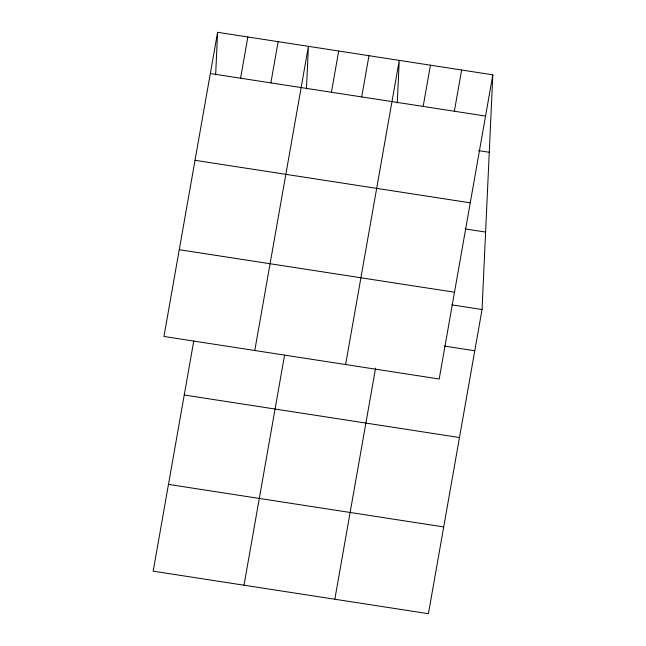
<?xml version="1.0" encoding="UTF-8"?>
<svg xmlns="http://www.w3.org/2000/svg" width="646" height="646" viewBox="0 0 646 646"><rect width="100%" height="100%" fill="white"/><g stroke="black" fill="none" stroke-linecap="round" stroke-linejoin="round"><path stroke-width="0.97" d="M215.635 74.896L217.589 32.3L492.825 74.831L482.045 309.531L428.411 613.7L153.175 571.169L193.76 341.015M306.462 88.93L308.417 46.334L254.782 350.503M397.29 102.964L399.244 60.369L345.61 364.538M217.589 32.3L163.955 336.469L439.191 379L492.825 74.831M240.595 78.206L247.862 36.975M270.868 82.89L278.143 41.659M244.002 585.203L284.587 355.05M331.422 92.241L338.69 51.01M361.695 96.924L368.971 55.693M334.83 599.238L375.584 368.115M423.17 106.42L430.438 65.189M454.356 111.241L461.632 70.01M210.313 73.531L485.55 116.062M478.541 150.623L489.264 152.278M195.019 160.305L470.256 202.828M465.128 228.918L485.606 232.075M179.257 249.703L454.493 292.226M451.829 304.864L482.045 309.531M444.553 346.095L474.778 350.762M184.239 395.005L459.476 437.536M168.477 484.403L443.713 526.934"/></g></svg>
